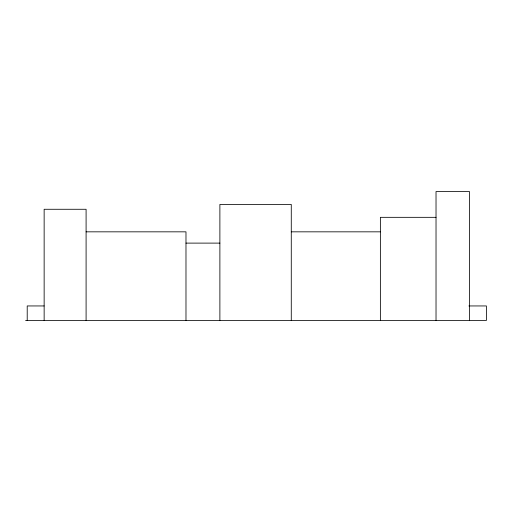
<?xml version="1.0" encoding="UTF-8"?>
<svg xmlns="http://www.w3.org/2000/svg" width="512" height="512" viewBox="0 0 512 512"><rect width="100%" height="100%" fill="white"/><g stroke="black" fill="none" stroke-linecap="round" stroke-linejoin="round"><path stroke-width="0.77" d="M436.026 217.331L380.378 217.331L380.378 320.448M86.093 231.834L185.984 231.834L185.984 320.448M291.277 231.834L380.378 231.834M185.984 243.11L219.885 243.11M44.141 305.946L27.213 305.946L27.213 320.448M468.858 305.946L486.4 305.946L486.4 320.448L25.6 320.448M469.472 320.448L469.472 191.552L436.026 191.552L436.026 320.448M291.277 320.448L291.277 204.442L219.885 204.442L219.885 320.448M86.093 320.448L86.093 209.274L44.141 209.274L44.141 320.448"/></g></svg>
